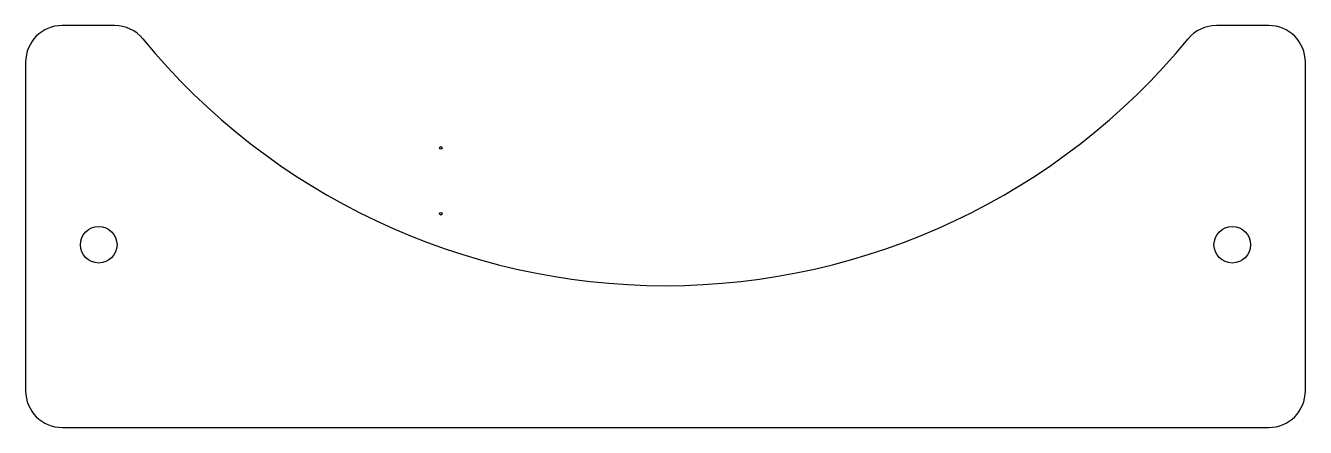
# Model space of a CAD drawing. Extents: x 0 to 175, y 0 to 55.
import ezdxf

# ---------------------------------------------------------------- set-up
doc = ezdxf.new("R2010")
doc.units = 0
doc.layers.add('LASER', color=7, linetype='CONTINUOUS')
doc.layers.add('RITNR', color=255, linetype='CONTINUOUS')

msp = doc.modelspace()

# ---------------------------------------------------------------- linework, layer by layer
at = {"layer": 'LASER', "color": 7, "linetype": 'CONTINUOUS'}
for p, q in [((12.17, 55), (5, 55)), ((170, 55), (162.83, 55)), ((0, 50), (0, 5)), ((175, 5), (175, 50)), ((5, 0), (170, 0))]:
    msp.add_line(p, q, dxfattribs=at)
for centre in [(10, 25), (165, 25)]:
    msp.add_circle(centre, 2.5, dxfattribs=at)
for centre, radius, start, end in [((5, 50), 5, 90, 180), ((12.17, 50), 5, 39.4105, 90), ((162.83, 50), 5, 90, 140.5895), ((170, 50), 5, 0, 90), ((87.5, 111.9), 92.5, 219.4105, 320.5895), ((5, 5), 5, 180, 270), ((170, 5), 5, 270, 0)]:
    msp.add_arc(centre, radius, start, end, dxfattribs=at)
at = {"layer": 'RITNR'}
for centre in [(56.77, 38.25), (56.77, 29.25)]:
    msp.add_circle(centre, 0.178, dxfattribs=at)

doc.saveas('drawing.dxf')
